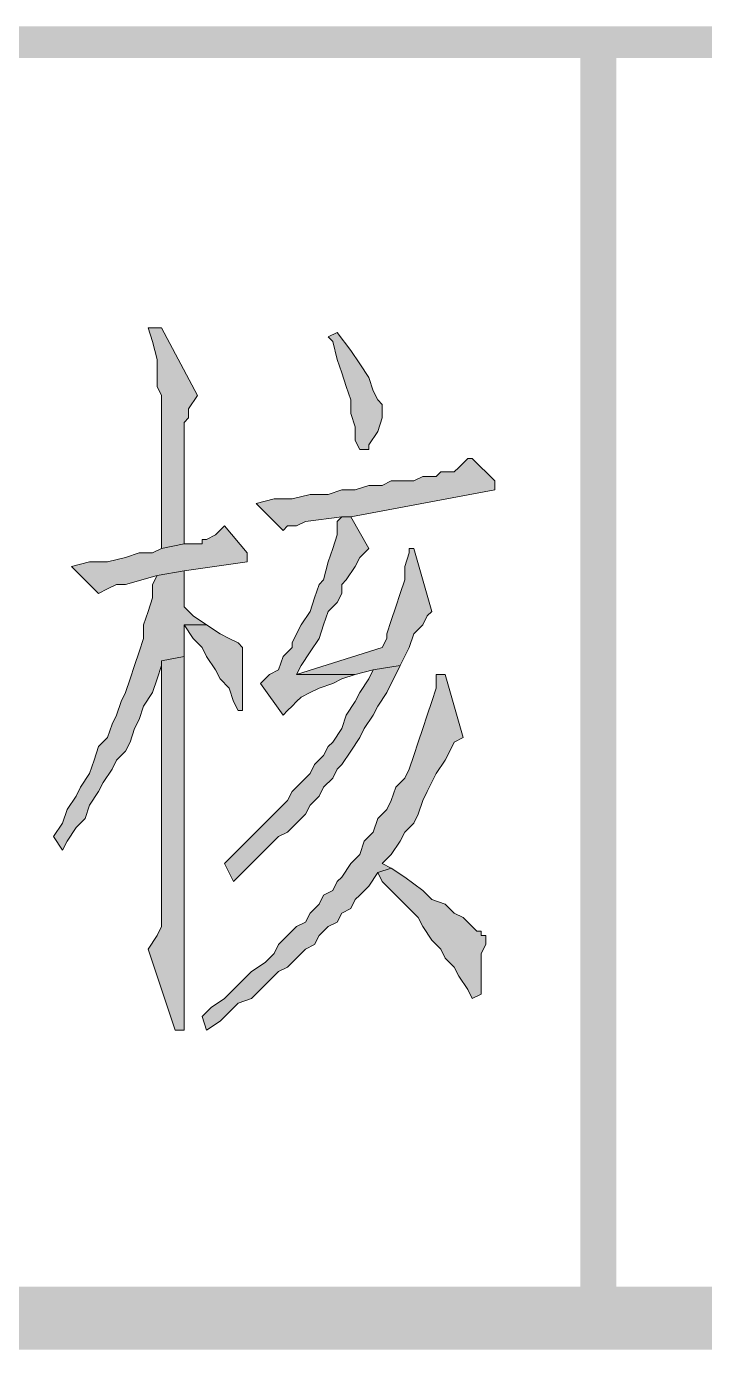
# Model space of a CAD drawing. Header units: millimetres. Extents: x 24 to 410, y 10 to 282.
# Drawn here: x 273.22 to 279.59, y 9.65 to 22.1 of the extents above; entities that cross this region are included whole.
import ezdxf

# ---------------------------------------------------------------- set-up
doc = ezdxf.new("R2010")
doc.units = ezdxf.units.MM

msp = doc.modelspace()

# ---------------------------------------------------------------- hatches: boundary and pattern name
h = msp.add_hatch(color=7)
h.dxf.hatch_style = 2
h.paths.add_polyline_path([(30.098965, 22.098), (30.098965, 21.801667), (410.082965, 22.098)])
h = msp.add_hatch(color=7)
h.dxf.hatch_style = 2
h.paths.add_polyline_path([(30.098965, 21.801667), (410.082965, 22.098), (410.082965, 21.801667)])
h = msp.add_hatch(color=7)
h.dxf.hatch_style = 2
h.paths.add_polyline_path([(278.765, 21.971), (278.426333, 21.971), (278.765, 9.948333)])
h = msp.add_hatch(color=7)
h.dxf.hatch_style = 2
h.paths.add_polyline_path([(278.426333, 21.971), (278.765, 9.948333), (278.426333, 9.948333)])
h = msp.add_hatch(color=7)
h.dxf.hatch_style = 2
h.paths.add_polyline_path([(274.489333, 19.261667), (274.362333, 19.261667), (274.404667, 19.134667), (274.447, 18.965333), (274.447, 18.711333), (274.489333, 18.626667), (274.489333, 17.187333), (274.701, 17.229667), (274.701, 17.737667), (274.701, 17.864667), (274.701, 18.372667), (274.743333, 18.415), (274.743333, 18.499667), (274.828, 18.626667)])
h = msp.add_hatch(color=7)
h.dxf.hatch_style = 2
h.paths.add_polyline_path([(276.140333, 19.219333), (276.055667, 19.177), (276.098, 19.134667), (276.140333, 18.965333), (276.182667, 18.838333), (276.225, 18.711333), (276.267333, 18.584333), (276.267333, 18.457333), (276.309667, 18.330333), (276.309667, 18.203333), (276.352, 18.118667), (276.436667, 18.118667), (276.436667, 18.161), (276.521333, 18.288), (276.563667, 18.415), (276.563667, 18.542), (276.521333, 18.584333), (276.479, 18.669), (276.436667, 18.796), (276.352, 18.923), (276.267333, 19.05)])
h = msp.add_hatch(color=7)
h.dxf.hatch_style = 2
h.paths.add_polyline_path([(277.410333, 18.034), (277.368, 18.034), (277.283333, 17.949333), (277.241, 17.907), (277.114, 17.907), (277.071667, 17.864667), (276.944667, 17.864667), (276.86, 17.822333), (276.648333, 17.822333), (276.563667, 17.78), (276.436667, 17.78), (276.309667, 17.737667), (276.182667, 17.737667), (276.055667, 17.695333), (275.886333, 17.695333), (275.717, 17.653), (275.547667, 17.653), (275.378333, 17.610667), (275.632333, 17.356667), (275.674667, 17.399), (275.759333, 17.399), (275.844, 17.441333), (276.182667, 17.483667), (276.267333, 17.483667), (277.622, 17.737667), (277.622, 17.822333)])
h = msp.add_hatch(color=7)
h.dxf.hatch_style = 2
h.paths.add_polyline_path([(276.267333, 17.483667), (276.182667, 17.483667), (276.140333, 17.441333), (276.140333, 17.314333), (276.098, 17.187333), (276.055667, 17.060333), (276.013333, 16.891), (275.971, 16.848667), (275.928667, 16.721667), (275.886333, 16.594667), (275.801667, 16.467667), (275.759333, 16.383), (275.717, 16.298333), (275.717, 16.256), (275.632333, 16.171333), (275.59, 16.044333), (275.505333, 16.002), (275.420667, 15.917333), (275.632333, 15.621), (275.674667, 15.663333), (275.717, 15.705667), (275.759333, 15.748), (275.801667, 15.790333), (275.886333, 15.832667), (275.971, 15.875), (276.098, 15.917333), (276.182667, 15.959667), (276.309667, 16.002), (275.759333, 16.002), (275.801667, 16.086667), (275.886333, 16.213667), (275.971, 16.340667), (276.013333, 16.467667), (276.055667, 16.594667), (276.140333, 16.679333), (276.182667, 16.764), (276.182667, 16.848667), (276.225, 16.891), (276.309667, 17.018), (276.352, 17.102667), (276.436667, 17.187333)])
h = msp.add_hatch(color=7)
h.dxf.hatch_style = 2
h.paths.add_polyline_path([(275.082, 17.399), (274.997333, 17.314333), (274.912667, 17.272), (274.870333, 17.272), (274.870333, 17.229667), (274.701, 17.229667), (274.489333, 17.187333), (274.404667, 17.145), (274.277667, 17.145), (274.150667, 17.102667), (273.981333, 17.060333), (273.812, 17.060333), (273.642667, 17.018), (273.896667, 16.764), (273.981333, 16.806333), (274.066, 16.848667), (274.150667, 16.848667), (274.447, 16.933333), (274.701, 16.975667), (275.293667, 17.060333), (275.293667, 17.145)])
h = msp.add_hatch(color=7)
h.dxf.hatch_style = 2
h.paths.add_polyline_path([(276.86, 17.187333), (276.817667, 17.187333), (276.817667, 17.145), (276.775333, 17.018), (276.775333, 16.891), (276.733, 16.764), (276.690667, 16.637), (276.648333, 16.51), (276.606, 16.383), (276.606, 16.340667), (276.563667, 16.256), (275.759333, 16.002), (276.309667, 16.002), (276.479, 16.044333), (276.733, 16.086667), (276.817667, 16.256), (276.86, 16.383), (276.944667, 16.467667), (276.987, 16.552333), (277.029333, 16.594667)])
h = msp.add_hatch(color=7)
h.dxf.hatch_style = 2
h.paths.add_polyline_path([(274.701, 16.975667), (274.447, 16.933333), (274.404667, 16.848667), (274.404667, 16.721667), (274.362333, 16.594667), (274.32, 16.467667), (274.32, 16.340667), (274.277667, 16.213667), (274.235333, 16.086667), (274.193, 15.959667), (274.150667, 15.832667), (274.108333, 15.748), (274.066, 15.621), (274.023667, 15.536333), (273.981333, 15.409333), (273.896667, 15.324667), (273.854333, 15.197667), (273.812, 15.070667), (273.727333, 14.943667), (273.685, 14.859), (273.600333, 14.732), (273.558, 14.605), (273.473333, 14.478), (273.558, 14.351), (273.600333, 14.435667), (273.685, 14.562667), (273.769667, 14.647333), (273.812, 14.774333), (273.896667, 14.901333), (273.939, 14.986), (274.023667, 15.113), (274.066, 15.197667), (274.150667, 15.282333), (274.193, 15.367), (274.235333, 15.494), (274.277667, 15.578667), (274.32, 15.705667), (274.404667, 15.832667), (274.447, 15.959667), (274.489333, 16.086667), (274.489333, 16.129), (274.701, 16.171333), (274.701, 16.467667), (274.912667, 16.467667), (274.785667, 16.552333), (274.701, 16.637)])
h = msp.add_hatch(color=7)
h.dxf.hatch_style = 2
h.paths.add_polyline_path([(274.912667, 16.467667), (274.701, 16.467667), (274.785667, 16.340667), (274.870333, 16.256), (274.912667, 16.171333), (274.997333, 16.044333), (275.039667, 15.959667), (275.124333, 15.875), (275.166667, 15.748), (275.209, 15.663333), (275.251333, 15.663333), (275.251333, 15.832667), (275.251333, 16.256), (275.209, 16.298333), (275.124333, 16.340667), (275.039667, 16.383)])
h = msp.add_hatch(color=7)
h.dxf.hatch_style = 2
h.paths.add_polyline_path([(274.701, 16.171333), (274.489333, 16.129), (274.489333, 13.631333), (274.447, 13.546667), (274.362333, 13.419667), (274.616333, 12.657667), (274.701, 12.657667), (274.701, 12.742333)])
h = msp.add_hatch(color=7)
h.dxf.hatch_style = 2
h.paths.add_polyline_path([(276.733, 16.086667), (276.479, 16.044333), (276.436667, 15.959667), (276.352, 15.832667), (276.309667, 15.748), (276.225, 15.621), (276.182667, 15.494), (276.098, 15.367), (276.055667, 15.324667), (276.013333, 15.24), (275.928667, 15.155333), (275.886333, 15.070667), (275.801667, 14.986), (275.717, 14.901333), (275.674667, 14.816667), (275.59, 14.732), (275.505333, 14.647333), (275.420667, 14.562667), (275.336, 14.478), (275.251333, 14.393333), (275.166667, 14.308667), (275.082, 14.224), (275.166667, 14.054667), (275.251333, 14.139333), (275.336, 14.224), (275.420667, 14.308667), (275.505333, 14.393333), (275.59, 14.478), (275.674667, 14.520333), (275.759333, 14.605), (275.844, 14.689667), (275.886333, 14.774333), (275.971, 14.859), (276.013333, 14.943667), (276.098, 15.028333), (276.140333, 15.113), (276.182667, 15.155333), (276.267333, 15.282333), (276.352, 15.409333), (276.394333, 15.494), (276.479, 15.621), (276.521333, 15.705667), (276.606, 15.832667), (276.648333, 15.917333), (276.690667, 16.002)])
h = msp.add_hatch(color=7)
h.dxf.hatch_style = 2
h.paths.add_polyline_path([(277.156333, 16.002), (277.071667, 16.002), (277.071667, 15.875), (277.029333, 15.748), (276.987, 15.621), (276.944667, 15.494), (276.902333, 15.367), (276.86, 15.24), (276.817667, 15.113), (276.775333, 15.028333), (276.690667, 14.943667), (276.648333, 14.816667), (276.606, 14.732), (276.521333, 14.647333), (276.479, 14.520333), (276.394333, 14.435667), (276.352, 14.308667), (276.267333, 14.224), (276.182667, 14.097), (276.140333, 14.054667), (276.098, 13.97), (276.013333, 13.927667), (275.971, 13.843), (275.886333, 13.758333), (275.844, 13.673667), (275.759333, 13.631333), (275.674667, 13.546667), (275.59, 13.462), (275.547667, 13.377333), (275.463, 13.292667), (275.336, 13.208), (275.251333, 13.123333), (275.166667, 13.038667), (275.082, 12.954), (274.955, 12.869333), (274.870333, 12.784667), (274.912667, 12.657667), (275.039667, 12.742333), (275.124333, 12.827), (275.209, 12.911667), (275.336, 12.954), (275.420667, 13.038667), (275.505333, 13.123333), (275.59, 13.208), (275.674667, 13.250333), (275.759333, 13.335), (275.844, 13.419667), (275.928667, 13.462), (275.971, 13.546667), (276.055667, 13.631333), (276.140333, 13.673667), (276.182667, 13.758333), (276.267333, 13.800667), (276.309667, 13.885333), (276.352, 13.927667), (276.436667, 14.012333), (276.521333, 14.139333), (276.648333, 14.181667), (276.563667, 14.224), (276.648333, 14.308667), (276.733, 14.435667), (276.775333, 14.520333), (276.86, 14.605), (276.902333, 14.689667), (276.944667, 14.816667), (276.987, 14.901333), (277.071667, 15.070667), (277.156333, 15.197667), (277.198667, 15.282333), (277.241, 15.367), (277.325667, 15.409333)])
h = msp.add_hatch(color=7)
h.dxf.hatch_style = 2
h.paths.add_polyline_path([(276.648333, 14.181667), (276.521333, 14.139333), (276.563667, 14.054667), (276.648333, 13.97), (276.733, 13.885333), (276.817667, 13.800667), (276.902333, 13.716), (276.944667, 13.631333), (277.029333, 13.504333), (277.114, 13.419667), (277.156333, 13.335), (277.241, 13.250333), (277.283333, 13.165667), (277.368, 13.038667), (277.410333, 12.954), (277.495, 12.996333), (277.495, 13.377333), (277.537333, 13.462), (277.537333, 13.546667), (277.495, 13.546667), (277.495, 13.589), (277.452667, 13.589), (277.410333, 13.631333), (277.325667, 13.716), (277.241, 13.758333), (277.156333, 13.843), (277.029333, 13.885333), (276.944667, 13.97), (276.775333, 14.097)])
h = msp.add_hatch(color=7)
h.dxf.hatch_style = 2
h.paths.add_polyline_path([(30.395333, 10.244667), (29.802667, 9.652), (409.786667, 10.244667)])
h = msp.add_hatch(color=7)
h.dxf.hatch_style = 2
h.paths.add_polyline_path([(29.802667, 9.652), (409.786667, 10.244667), (410.379333, 9.652)])

# ---------------------------------------------------------------- linework, layer by layer
at = {"color": 7, "lineweight": 0}
for points in [[(274.489333, 19.261667), (274.362333, 19.261667), (274.404667, 19.134667), (274.447, 18.965333), (274.447, 18.711333), (274.489333, 18.626667), (274.489333, 17.187333), (274.701, 17.229667), (274.701, 17.737667), (274.701, 17.864667), (274.701, 18.372667), (274.743333, 18.415), (274.743333, 18.499667), (274.828, 18.626667)], [(276.140333, 19.219333), (276.055667, 19.177), (276.098, 19.134667), (276.140333, 18.965333), (276.182667, 18.838333), (276.225, 18.711333), (276.267333, 18.584333), (276.267333, 18.457333), (276.309667, 18.330333), (276.309667, 18.203333), (276.352, 18.118667), (276.436667, 18.118667), (276.436667, 18.161), (276.521333, 18.288), (276.563667, 18.415), (276.563667, 18.542), (276.521333, 18.584333), (276.479, 18.669), (276.436667, 18.796), (276.352, 18.923), (276.267333, 19.05)], [(277.410333, 18.034), (277.368, 18.034), (277.283333, 17.949333), (277.241, 17.907), (277.114, 17.907), (277.071667, 17.864667), (276.944667, 17.864667), (276.86, 17.822333), (276.648333, 17.822333), (276.563667, 17.78), (276.436667, 17.78), (276.309667, 17.737667), (276.182667, 17.737667), (276.055667, 17.695333), (275.886333, 17.695333), (275.717, 17.653), (275.547667, 17.653), (275.378333, 17.610667), (275.632333, 17.356667), (275.674667, 17.399), (275.759333, 17.399), (275.844, 17.441333), (276.182667, 17.483667), (276.267333, 17.483667), (277.622, 17.737667), (277.622, 17.822333)], [(276.267333, 17.483667), (276.182667, 17.483667), (276.140333, 17.441333), (276.140333, 17.314333), (276.098, 17.187333), (276.055667, 17.060333), (276.013333, 16.891), (275.971, 16.848667), (275.928667, 16.721667), (275.886333, 16.594667), (275.801667, 16.467667), (275.759333, 16.383), (275.717, 16.298333), (275.717, 16.256), (275.632333, 16.171333), (275.59, 16.044333), (275.505333, 16.002), (275.420667, 15.917333), (275.632333, 15.621), (275.674667, 15.663333), (275.717, 15.705667), (275.759333, 15.748), (275.801667, 15.790333), (275.886333, 15.832667), (275.971, 15.875), (276.098, 15.917333), (276.182667, 15.959667), (276.309667, 16.002), (275.759333, 16.002), (275.801667, 16.086667), (275.886333, 16.213667), (275.971, 16.340667), (276.013333, 16.467667), (276.055667, 16.594667), (276.140333, 16.679333), (276.182667, 16.764), (276.182667, 16.848667), (276.225, 16.891), (276.309667, 17.018), (276.352, 17.102667), (276.436667, 17.187333)], [(275.082, 17.399), (274.997333, 17.314333), (274.912667, 17.272), (274.870333, 17.272), (274.870333, 17.229667), (274.701, 17.229667), (274.489333, 17.187333), (274.404667, 17.145), (274.277667, 17.145), (274.150667, 17.102667), (273.981333, 17.060333), (273.812, 17.060333), (273.642667, 17.018), (273.896667, 16.764), (273.981333, 16.806333), (274.066, 16.848667), (274.150667, 16.848667), (274.447, 16.933333), (274.701, 16.975667), (275.293667, 17.060333), (275.293667, 17.145)], [(276.86, 17.187333), (276.817667, 17.187333), (276.817667, 17.145), (276.775333, 17.018), (276.775333, 16.891), (276.733, 16.764), (276.690667, 16.637), (276.648333, 16.51), (276.606, 16.383), (276.606, 16.340667), (276.563667, 16.256), (275.759333, 16.002), (276.309667, 16.002), (276.479, 16.044333), (276.733, 16.086667), (276.817667, 16.256), (276.86, 16.383), (276.944667, 16.467667), (276.987, 16.552333), (277.029333, 16.594667)], [(274.701, 16.975667), (274.447, 16.933333), (274.404667, 16.848667), (274.404667, 16.721667), (274.362333, 16.594667), (274.32, 16.467667), (274.32, 16.340667), (274.277667, 16.213667), (274.235333, 16.086667), (274.193, 15.959667), (274.150667, 15.832667), (274.108333, 15.748), (274.066, 15.621), (274.023667, 15.536333), (273.981333, 15.409333), (273.896667, 15.324667), (273.854333, 15.197667), (273.812, 15.070667), (273.727333, 14.943667), (273.685, 14.859), (273.600333, 14.732), (273.558, 14.605), (273.473333, 14.478), (273.558, 14.351), (273.600333, 14.435667), (273.685, 14.562667), (273.769667, 14.647333), (273.812, 14.774333), (273.896667, 14.901333), (273.939, 14.986), (274.023667, 15.113), (274.066, 15.197667), (274.150667, 15.282333), (274.193, 15.367), (274.235333, 15.494), (274.277667, 15.578667), (274.32, 15.705667), (274.404667, 15.832667), (274.447, 15.959667), (274.489333, 16.086667), (274.489333, 16.129), (274.701, 16.171333), (274.701, 16.467667), (274.912667, 16.467667), (274.785667, 16.552333), (274.701, 16.637)], [(274.912667, 16.467667), (274.701, 16.467667), (274.785667, 16.340667), (274.870333, 16.256), (274.912667, 16.171333), (274.997333, 16.044333), (275.039667, 15.959667), (275.124333, 15.875), (275.166667, 15.748), (275.209, 15.663333), (275.251333, 15.663333), (275.251333, 15.832667), (275.251333, 16.256), (275.209, 16.298333), (275.124333, 16.340667), (275.039667, 16.383)], [(274.701, 16.171333), (274.489333, 16.129), (274.489333, 13.631333), (274.447, 13.546667), (274.362333, 13.419667), (274.616333, 12.657667), (274.701, 12.657667), (274.701, 12.742333)], [(276.733, 16.086667), (276.479, 16.044333), (276.436667, 15.959667), (276.352, 15.832667), (276.309667, 15.748), (276.225, 15.621), (276.182667, 15.494), (276.098, 15.367), (276.055667, 15.324667), (276.013333, 15.24), (275.928667, 15.155333), (275.886333, 15.070667), (275.801667, 14.986), (275.717, 14.901333), (275.674667, 14.816667), (275.59, 14.732), (275.505333, 14.647333), (275.420667, 14.562667), (275.336, 14.478), (275.251333, 14.393333), (275.166667, 14.308667), (275.082, 14.224), (275.166667, 14.054667), (275.251333, 14.139333), (275.336, 14.224), (275.420667, 14.308667), (275.505333, 14.393333), (275.59, 14.478), (275.674667, 14.520333), (275.759333, 14.605), (275.844, 14.689667), (275.886333, 14.774333), (275.971, 14.859), (276.013333, 14.943667), (276.098, 15.028333), (276.140333, 15.113), (276.182667, 15.155333), (276.267333, 15.282333), (276.352, 15.409333), (276.394333, 15.494), (276.479, 15.621), (276.521333, 15.705667), (276.606, 15.832667), (276.648333, 15.917333), (276.690667, 16.002)], [(277.156333, 16.002), (277.071667, 16.002), (277.071667, 15.875), (277.029333, 15.748), (276.987, 15.621), (276.944667, 15.494), (276.902333, 15.367), (276.86, 15.24), (276.817667, 15.113), (276.775333, 15.028333), (276.690667, 14.943667), (276.648333, 14.816667), (276.606, 14.732), (276.521333, 14.647333), (276.479, 14.520333), (276.394333, 14.435667), (276.352, 14.308667), (276.267333, 14.224), (276.182667, 14.097), (276.140333, 14.054667), (276.098, 13.97), (276.013333, 13.927667), (275.971, 13.843), (275.886333, 13.758333), (275.844, 13.673667), (275.759333, 13.631333), (275.674667, 13.546667), (275.59, 13.462), (275.547667, 13.377333), (275.463, 13.292667), (275.336, 13.208), (275.251333, 13.123333), (275.166667, 13.038667), (275.082, 12.954), (274.955, 12.869333), (274.870333, 12.784667), (274.912667, 12.657667), (275.039667, 12.742333), (275.124333, 12.827), (275.209, 12.911667), (275.336, 12.954), (275.420667, 13.038667), (275.505333, 13.123333), (275.59, 13.208), (275.674667, 13.250333), (275.759333, 13.335), (275.844, 13.419667), (275.928667, 13.462), (275.971, 13.546667), (276.055667, 13.631333), (276.140333, 13.673667), (276.182667, 13.758333), (276.267333, 13.800667), (276.309667, 13.885333), (276.352, 13.927667), (276.436667, 14.012333), (276.521333, 14.139333), (276.648333, 14.181667), (276.563667, 14.224), (276.648333, 14.308667), (276.733, 14.435667), (276.775333, 14.520333), (276.86, 14.605), (276.902333, 14.689667), (276.944667, 14.816667), (276.987, 14.901333), (277.071667, 15.070667), (277.156333, 15.197667), (277.198667, 15.282333), (277.241, 15.367), (277.325667, 15.409333)], [(276.648333, 14.181667), (276.521333, 14.139333), (276.563667, 14.054667), (276.648333, 13.97), (276.733, 13.885333), (276.817667, 13.800667), (276.902333, 13.716), (276.944667, 13.631333), (277.029333, 13.504333), (277.114, 13.419667), (277.156333, 13.335), (277.241, 13.250333), (277.283333, 13.165667), (277.368, 13.038667), (277.410333, 12.954), (277.495, 12.996333), (277.495, 13.377333), (277.537333, 13.462), (277.537333, 13.546667), (277.495, 13.546667), (277.495, 13.589), (277.452667, 13.589), (277.410333, 13.631333), (277.325667, 13.716), (277.241, 13.758333), (277.156333, 13.843), (277.029333, 13.885333), (276.944667, 13.97), (276.775333, 14.097)]]:
    msp.add_lwpolyline(points, close=True, dxfattribs=at)

doc.saveas('drawing.dxf')
